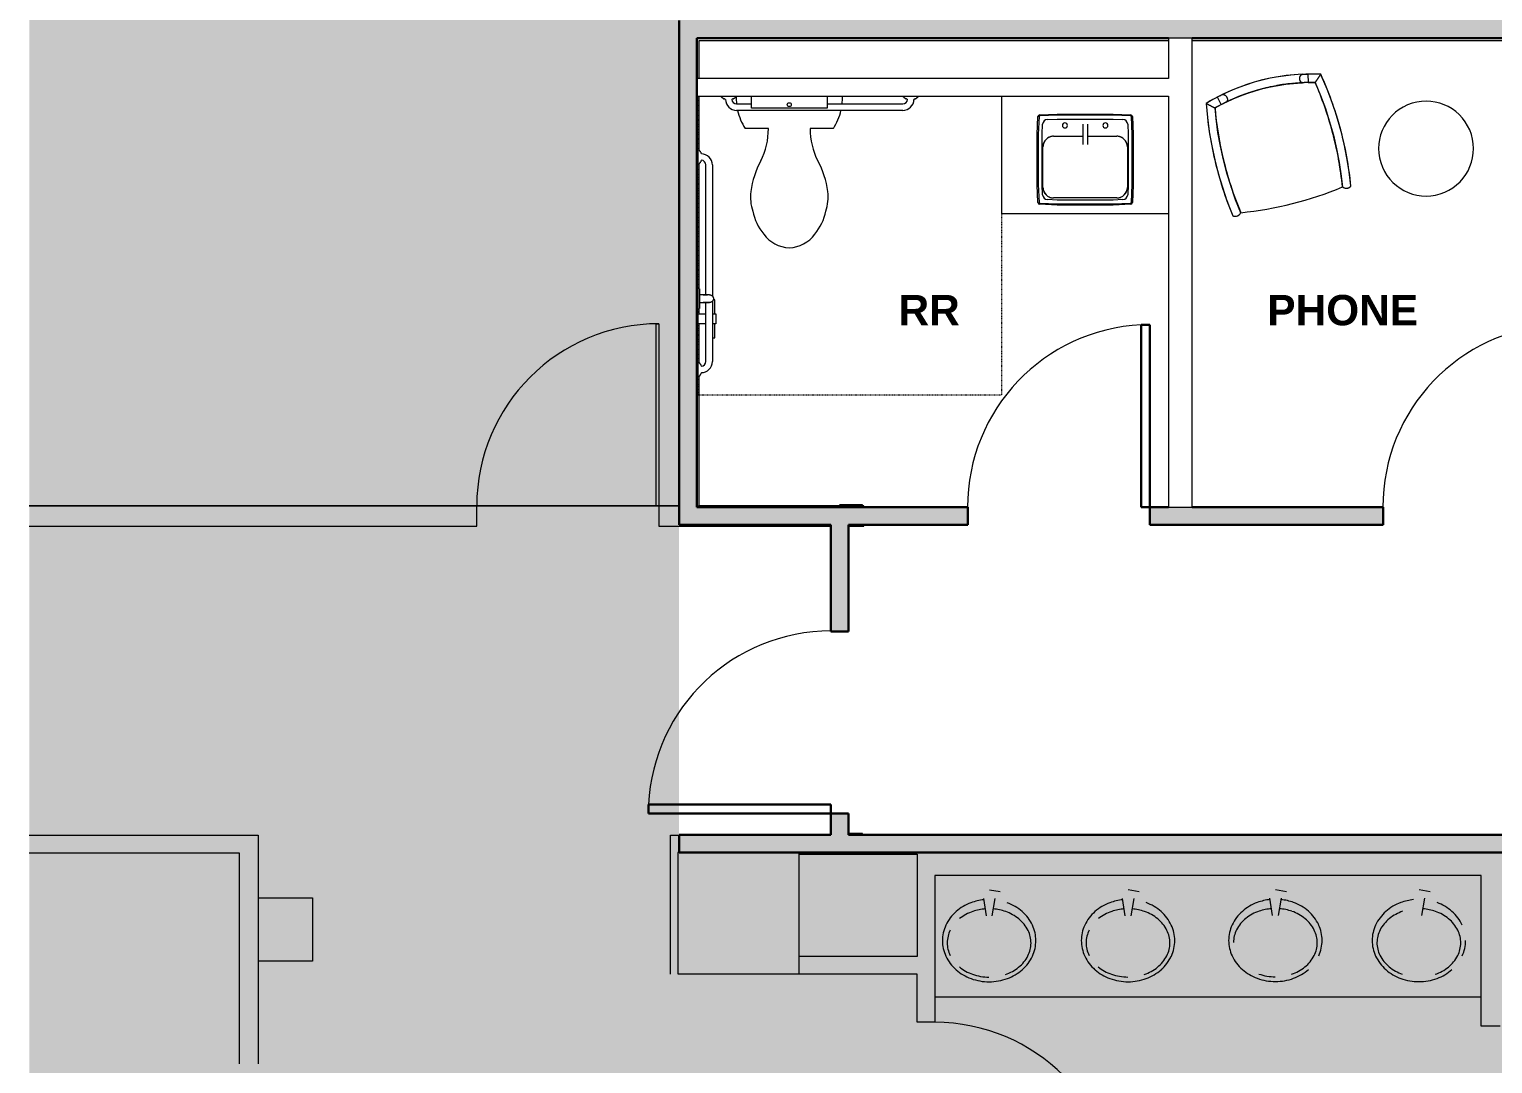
# Model space of a CAD drawing. Header units: inches. Extents: x 920 to 2661, y -647 to 1865.
# Drawn here: x 1743.4 to 2032.8, y 1177.2 to 1381.7 of the extents above; entities that cross this region are included whole.
import ezdxf

# ---------------------------------------------------------------- set-up
doc = ezdxf.new("R2010")
doc.units = ezdxf.units.IN
doc.header["$MEASUREMENT"] = 0
doc.linetypes.add('Dash 1_8_', pattern=[0.25, 0.125, -0.125])
doc.linetypes.add('IMPORT-Double Dash 3_8_', pattern=[1, 0.375, -0.125, 0.125, -0.125, 0.125, -0.125])
for name, color, linetype, lineweight in [('A-AREA-IDEN', 2, 'Continuous', 9), ('A-DETL', 90, 'Continuous', 9), ('A-DETL-GENF', 92, 'Continuous', 9), ('A-DOOR', 31, 'Continuous', 18), ('A-WALL', 113, 'Continuous', 13), ('A-WALL-PATT', 111, 'Continuous', 18), ('basebuilding_dwg', 8, 'Continuous', 9), ('I-FURN', 30, 'Continuous', 9), ('I-WALL', 2, 'Continuous', 18), ('P-SANR-FIXT', 6, 'Continuous', 18)]:
    doc.layers.add(name, color=color, linetype=linetype, lineweight=lineweight)
doc.styles.add('Swis721 Lt BT_B', font='', dxfattribs={"height": 6})
doc.styles.get('Swis721 Lt BT_B').set_extended_font_data('Swis721 Lt BT', bold=True)

# ---------------------------------------------------------------- blocks, each defined once
blk = doc.blocks.new('Single-Flush - 36_ x 84_-4272685-FIRST FLOOR CONSTRUCTION')
at = {"layer": 'A-DOOR', "color": 8, "lineweight": 30}
for p, q in [((16.25, -1.75), (16.25, -37.77)), ((18, -1.75), (16.25, -1.75)), ((18, -1.75), (18, -37.77)), ((18, -37.77), (16.25, -37.77))]:
    blk.add_line(p, q, dxfattribs=at)
at = {"layer": 'A-DOOR', "color": 55}
blk.add_arc((18, -1.75), 36.07, 180, 267.2188, dxfattribs=at)
blk = doc.blocks.new('Single-Flush - 36_ x 84_-V7-FIRST FLOOR CONSTRUCTION')
at = {"layer": 'A-DOOR', "lineweight": 30}
for p, q in [((16.25, 1.75), (16.25, 37.77)), ((18, 37.77), (16.25, 37.77)), ((18, 1.75), (18, 37.77)), ((18, 1.75), (16.25, 1.75))]:
    blk.add_line(p, q, dxfattribs=at)
at = {"layer": 'A-DOOR', "lineweight": 9}
blk.add_arc((18, 1.75), 36.07, 92.7812, 180, dxfattribs=at)
blk = doc.blocks.new('18_ Diameter Table1 - 18_ Diameter Table-4860691-FIRST FLOOR CONSTRUCTION')
at = {"layer": 'I-FURN'}
for start, end in [(360, 180), (180, 360)]:
    blk.add_arc((1697.48, 307.84), 9.38, start, end, dxfattribs=at)
blk = doc.blocks.new('F-Chairs1 - Side 05-V70-FIRST FLOOR CONSTRUCTION')
at = {"layer": 'I-FURN'}
for p, q in [((-8.86, 2.7), (-10.22, 3.05)), ((10.22, 3.05), (8.86, 2.7)), ((-9.24, 1.07), (-8.86, 2.7)), ((8.86, 2.7), (9.24, 1.07))]:
    blk.add_line(p, q, dxfattribs=at)
at = {"layer": 'I-FURN', "flags": 128}
for points in [[(-12.04, 24.6), (-12.4, 21.8), (-12.64, 18.99), (-12.78, 16.17), (-12.8, 13.35), (-12.71, 10.52), (-12.51, 7.71), (-12.19, 4.9), (-11.76, 2.11), (-11.7, 1.73)], [(-11.16, 24.83), (-11.35, 24.84), (-11.53, 24.82), (-11.7, 24.78), (-11.83, 24.73), (-11.94, 24.67), (-12.01, 24.62), (-12.04, 24.6)], [(-10.38, 24.36), (-10.4, 24.38), (-10.45, 24.45), (-10.54, 24.53), (-10.65, 24.62), (-10.8, 24.71), (-10.97, 24.78), (-11.16, 24.83)], [(-10.22, 3.05), (-10.62, 5.78), (-10.9, 8.52), (-11.07, 11.27), (-11.13, 14.03), (-11.08, 16.79), (-10.93, 19.54), (-10.66, 22.28), (-10.38, 24.36)], [(10.38, 24.36), (10.73, 21.62), (10.97, 18.88), (11.11, 16.12), (11.13, 13.37), (11.04, 10.61), (10.84, 7.86), (10.53, 5.12), (10.22, 3.05)], [(11.16, 24.81), (10.97, 24.77), (10.8, 24.7), (10.66, 24.62), (10.54, 24.53), (10.45, 24.45), (10.4, 24.38), (10.38, 24.36)], [(12.04, 24.58), (12.01, 24.6), (11.94, 24.65), (11.84, 24.71), (11.7, 24.76), (11.54, 24.8), (11.35, 24.82), (11.16, 24.81)], [(11.7, 1.73), (12.14, 4.52), (12.47, 7.33), (12.69, 10.14), (12.8, 12.96), (12.79, 15.79), (12.67, 18.61), (12.44, 21.42), (12.09, 24.23), (12.04, 24.58)], [(-11.7, 1.73), (-10.14, 1.3), (-9.24, 1.07)], [(-8.18, 0.84), (-6.59, 0.54), (-4.99, 0.31), (-3.39, 0.14), (-1.78, 0.04), (-0.17, 0), (1.45, 0.03), (3.06, 0.12), (4.66, 0.27), (6.26, 0.49), (7.85, 0.77), (8.18, 0.84)], [(7.79, 2.47), (6.27, 2.19), (4.74, 1.97), (3.2, 1.81), (1.66, 1.71), (0.12, 1.67), (-1.43, 1.7), (-2.97, 1.79), (-4.51, 1.94), (-6.05, 2.15), (-7.57, 2.42), (-7.79, 2.47)], [(9.24, 1.07), (10.8, 1.47), (11.7, 1.73)]]:
    blk.add_lwpolyline(points, dxfattribs=at)
at = {"layer": 'I-FURN'}
for centre, radius, start, end in [((57.8, 14.21), 70.61, 171.5308, 180.996), ((-11.33, 23.66), 1.18, 36.4314, 126.6303), ((57.8, 14.21), 68.93, 171.5308, 181.0506), ((57.8, 14.21), 68.93, 171.5308, 176.1322), ((0, -44.54), 69.68, 81.4321, 98.5679), ((0, -44.54), 69.68, 81.4321, 98.5679), ((11.32, 23.64), 1.18, 52.4725, 142.685), ((-57.8, 14.21), 68.93, 358.9494, 8.4692), ((-57.8, 14.21), 68.93, 3.8607, 8.4692), ((-57.8, 14.21), 70.61, 359.004, 8.4692), ((57.8, 14.21), 68.93, 177.6681, 180.7487), ((-57.8, 14.21), 68.93, 359.2513, 2.3319), ((57.8, 14.21), 70.61, 180.996, 190.1756), ((57.8, 14.21), 68.93, 181.0506, 189.3144), ((-57.8, 14.21), 68.93, 350.6856, 358.9494), ((-57.8, 14.21), 70.61, 349.8244, 359.004), ((57.8, 14.21), 68.93, 183.596, 185.0192), ((-57.8, 14.21), 68.93, 354.9808, 356.404), ((0, 40.33), 38.66, 254.6661, 285.3339), ((0, 40.33), 38.66, 254.6661, 259.8878), ((0, 40.33), 38.66, 280.1122, 285.3339), ((0, 40.33), 40.33, 253.1446, 286.8554), ((0, 40.33), 38.66, 261.6519, 265.955), ((0, 40.33), 38.66, 267.2451, 272.7549), ((0, 40.33), 38.66, 274.045, 278.3481)]:
    blk.add_arc(centre, radius, start, end, dxfattribs=at)
for points, knots in [([(-10.22, 3.05), (-10.22, 3.05), (-10.23, 3.04), (-10.25, 3.02), (-10.28, 3), (-10.3, 2.98), (-10.34, 2.95), (-10.37, 2.91), (-10.41, 2.88), (-10.44, 2.86), (-10.47, 2.83), (-10.51, 2.79), (-10.56, 2.75), (-10.61, 2.7), (-10.67, 2.65), (-10.72, 2.6), (-10.78, 2.55), (-10.84, 2.5), (-10.9, 2.44), (-10.96, 2.39), (-11.02, 2.34), (-11.08, 2.28), (-11.14, 2.23), (-11.19, 2.18), (-11.25, 2.13), (-11.31, 2.08), (-11.36, 2.03), (-11.41, 1.99), (-11.46, 1.94), (-11.5, 1.9), (-11.55, 1.87), (-11.58, 1.83), (-11.62, 1.8), (-11.65, 1.77), (-11.69, 1.74), (-11.7, 1.73), (-11.7, 1.73)], [-1, -1, -1, -1, -0.944444, -0.916667, -0.888889, -0.861111, -0.833333, -0.805556, -0.777778, -0.763889, -0.75, -0.722222, -0.694444, -0.666667, -0.638889, -0.611111, -0.583333, -0.555556, -0.527778, -0.5, -0.472222, -0.444444, -0.416667, -0.388889, -0.361111, -0.333333, -0.305556, -0.277778, -0.25, -0.222222, -0.194444, -0.166667, -0.138889, -0.111111, -0.055556, 0, 0, 0, 0]), ([(11.7, 1.73), (11.7, 1.73), (11.69, 1.74), (11.65, 1.77), (11.62, 1.8), (11.58, 1.83), (11.55, 1.87), (11.51, 1.9), (11.48, 1.92), (11.45, 1.95), (11.41, 1.99), (11.36, 2.03), (11.31, 2.08), (11.25, 2.13), (11.19, 2.18), (11.14, 2.23), (11.08, 2.28), (11.02, 2.34), (10.96, 2.39), (10.9, 2.44), (10.84, 2.5), (10.78, 2.55), (10.72, 2.6), (10.67, 2.65), (10.61, 2.7), (10.56, 2.75), (10.51, 2.79), (10.46, 2.84), (10.42, 2.88), (10.37, 2.91), (10.34, 2.95), (10.3, 2.98), (10.28, 3), (10.25, 3.02), (10.23, 3.04), (10.22, 3.05), (10.22, 3.05)], [-1, -1, -1, -1, -0.944444, -0.888889, -0.861111, -0.833333, -0.805556, -0.777778, -0.763889, -0.75, -0.722222, -0.694444, -0.666667, -0.638889, -0.611111, -0.583333, -0.555556, -0.527778, -0.5, -0.472222, -0.444444, -0.416667, -0.388889, -0.361111, -0.333333, -0.305556, -0.277778, -0.25, -0.222222, -0.194444, -0.166667, -0.138889, -0.111111, -0.083333, -0.055556, 0, 0, 0, 0]), ([(-8.18, 0.84), (-8.32, 0.87), (-8.57, 0.92), (-8.91, 1), (-9.17, 1.06), (-9.24, 1.07), (-9.24, 1.07)], [0, 0, 0, 0, 0.2, 0.4, 0.7, 1, 1, 1, 1]), ([(-8.86, 2.7), (-8.86, 2.7), (-8.83, 2.69), (-8.67, 2.66), (-8.36, 2.59), (-8, 2.51), (-7.79, 2.47)], [0, 0, 0, 0, 0.2, 0.4, 0.7, 1, 1, 1, 1]), ([(-7.79, 2.47), (-7.73, 2.45), (-7.63, 2.4), (-7.54, 2.28), (-7.5, 2.19), (-7.46, 2.12), (-7.44, 2.05), (-7.43, 2), (-7.42, 1.94), (-7.41, 1.86), (-7.41, 1.77), (-7.42, 1.67), (-7.43, 1.57), (-7.46, 1.47), (-7.49, 1.39), (-7.52, 1.31), (-7.56, 1.24), (-7.6, 1.18), (-7.64, 1.12), (-7.68, 1.07), (-7.73, 1.02), (-7.77, 0.98), (-7.84, 0.93), (-7.91, 0.88), (-8.04, 0.83), (-8.12, 0.83), (-8.18, 0.84)], [-1, -1, -1, -1, -0.861111, -0.791667, -0.756944, -0.722222, -0.6875, -0.670139, -0.652778, -0.618056, -0.583333, -0.548611, -0.513889, -0.479167, -0.444444, -0.416667, -0.388889, -0.361111, -0.333333, -0.305556, -0.277778, -0.25, -0.222222, -0.166667, -0.111111, 0, 0, 0, 0]), ([(8.18, 0.84), (8.11, 0.82), (8, 0.84), (7.86, 0.91), (7.79, 0.97), (7.73, 1.02), (7.68, 1.07), (7.64, 1.12), (7.61, 1.16), (7.57, 1.23), (7.52, 1.31), (7.48, 1.4), (7.45, 1.49), (7.43, 1.59), (7.41, 1.69), (7.41, 1.77), (7.41, 1.85), (7.42, 1.92), (7.43, 1.99), (7.44, 2.06), (7.47, 2.12), (7.49, 2.18), (7.52, 2.25), (7.57, 2.32), (7.67, 2.42), (7.74, 2.46), (7.79, 2.47)], [-1, -1, -1, -1, -0.861111, -0.791667, -0.756944, -0.722222, -0.6875, -0.670139, -0.652778, -0.618056, -0.583333, -0.548611, -0.513889, -0.479167, -0.444444, -0.416667, -0.388889, -0.361111, -0.333333, -0.305556, -0.277778, -0.25, -0.222222, -0.166667, -0.111111, 0, 0, 0, 0]), ([(7.79, 2.47), (7.93, 2.5), (8.18, 2.55), (8.53, 2.63), (8.79, 2.69), (8.86, 2.7), (8.86, 2.7)], [0, 0, 0, 0, 0.2, 0.4, 0.7, 1, 1, 1, 1]), ([(9.24, 1.07), (9.24, 1.07), (9.21, 1.07), (9.06, 1.03), (8.74, 0.96), (8.39, 0.88), (8.18, 0.84)], [0, 0, 0, 0, 0.2, 0.4, 0.7, 1, 1, 1, 1])]:
    blk.add_open_spline(points, degree=3, knots=knots, dxfattribs=at)
blk = doc.blocks.new('P-Grab_Bar-42in - 42 INCH-3757786-FIRST FLOOR CONSTRUCTION')
at = {"layer": 'I-FURN', "color": 7}
for p, q in [((1353.66, 1355), (1353.66, 1357.8)), ((1353.66, 1357.8), (1353.8, 1357.8)), ((1354.27, 1357.11), (1354.27, 1357.04)), ((1353.8, 1355), (1353.66, 1355)), ((1354.27, 1355.77), (1354.27, 1355.7)), ((1355.18, 1329.15), (1355.18, 1354.83)), ((1356.45, 1354.83), (1356.45, 1328.9)), ((1355.18, 1315.98), (1355.18, 1327.66)), ((1356.45, 1327.9), (1356.45, 1315.97)), ((1353.66, 1313), (1353.66, 1315.8)), ((1353.66, 1315.8), (1353.8, 1315.8)), ((1354.27, 1315.11), (1354.27, 1315.04)), ((1354.27, 1313.77), (1354.27, 1313.7)), ((1353.8, 1313), (1353.66, 1313))]:
    blk.add_line(p, q, dxfattribs=at)
for centre, radius, start, end in [((1353.8, 1357.71), 0.0934, 358.0011, 90), ((1353.99, 1357.71), 0.0984, 182.9558, 257.0471), ((1353.92, 1357.53), 0.0975, 359.156, 60.8479), ((1354.12, 1357.54), 0.0998, 190.0133, 253.9943), ((1354.04, 1357.37), 0.0983, 352.1862, 57.824), ((1354.4, 1357.35), 0.259, 180.2678, 237.7398), ((1354.24, 1357.11), 0.0327, 356.7864, 57.7398), ((1354.24, 1354.83), 2.21, 0, 89.1445), ((1353.8, 1355.09), 0.0934, 270, 1.9989), ((1353.99, 1355.09), 0.0984, 102.9529, 177.0442), ((1353.92, 1355.27), 0.0975, 299.1521, 0.844), ((1354.12, 1355.26), 0.0998, 106.0057, 169.9867), ((1354.04, 1355.44), 0.0983, 302.176, 7.8138), ((1354.4, 1355.45), 0.259, 122.2602, 179.7322), ((1354.24, 1355.7), 0.0327, 302.2602, 3.2136), ((1354.23, 1354.82), 0.946, 0.5765, 87.6589), ((1353.8, 1315.71), 0.0934, 358, 90), ((1353.99, 1315.71), 0.0984, 182.955, 257.045), ((1353.92, 1315.53), 0.0975, 359.1532, 60.8468), ((1354.12, 1315.54), 0.0998, 190.0117, 253.9883), ((1354.04, 1315.37), 0.0983, 352.1794, 57.8206), ((1354.4, 1315.35), 0.259, 180.2661, 237.7339), ((1354.4, 1313.45), 0.259, 122.2704, 179.7352), ((1354.24, 1315.11), 0.0327, 356.7675, 57.7339), ((1354.24, 1313.7), 0.0327, 302.2704, 3.2464), ((1354.23, 1315.98), 0.946, 272.3393, 359.6607), ((1354.24, 1315.98), 2.21, 270.8636, 359.8856), ((1353.8, 1313.09), 0.0934, 270, 2.0008), ((1353.99, 1313.09), 0.0984, 102.9565, 177.0456), ((1353.92, 1313.27), 0.0975, 299.154, 0.8489), ((1354.12, 1313.26), 0.0998, 106.0161, 169.9895), ((1354.04, 1313.44), 0.0983, 302.1818, 7.8257)]:
    blk.add_arc(centre, radius, start, end, dxfattribs=at)
blk = doc.blocks.new('P-Grab_Bar_18in_Vertical - 18 INCH-3762424-FIRST FLOOR CONSTRUCTION')
at = {"layer": 'P-SANR-FIXT', "lineweight": 9}
for p, q in [((-2, 0.25), (-2, 0)), ((-2, 0.25), (-2, 0)), ((-1.95, 0.25), (0, 0.25)), ((-1.95, 0.25), (-1.95, 0.25)), ((-0.75, 1), (-0.75, 0.25)), ((-0.75, 1), (-0.75, 0.25)), ((0, 0.25), (1.95, 0.25)), ((0.75, 0.25), (0.75, 1)), ((0.75, 0.25), (0.75, 1)), ((1.95, 0.25), (1.95, 0.25)), ((2, 0), (2, 0.25)), ((2, 0), (2, 0.25)), ((0, 0), (-1.95, 0)), ((-1.95, 0), (-1.95, 0)), ((1.95, 0), (0, 0)), ((1.95, 0), (1.95, 0))]:
    blk.add_line(p, q, dxfattribs=at)
at = {"layer": 'P-SANR-FIXT', "lineweight": 9, "flags": 128}
for points in [[(-0.56, 2.74), (-0.54, 2.77), (-0.52, 2.79), (-0.5, 2.81), (-0.48, 2.83), (-0.45, 2.85), (-0.43, 2.86), (-0.41, 2.88), (-0.38, 2.9), (-0.35, 2.91), (-0.33, 2.93), (-0.3, 2.94), (-0.27, 2.95), (-0.24, 2.96), (-0.22, 2.97), (-0.19, 2.98), (-0.16, 2.98), (-0.13, 2.99), (-0.1, 2.99), (-0.07, 3), (-0.04, 3), (-0.01, 3)], [(0, 3), (0.03, 3), (0.06, 3), (0.09, 2.99), (0.12, 2.99), (0.15, 2.99), (0.18, 2.98), (0.21, 2.97), (0.24, 2.96), (0.26, 2.95), (0.29, 2.94)], [(0.37, 2.9), (0.4, 2.89), (0.42, 2.87), (0.45, 2.85), (0.47, 2.83), (0.49, 2.81), (0.52, 2.79), (0.54, 2.77), (0.56, 2.75)], [(-0.75, 2.25), (-0.75, 2.28), (-0.75, 2.31), (-0.74, 2.34), (-0.74, 2.37), (-0.74, 2.4), (-0.73, 2.43), (-0.72, 2.46), (-0.71, 2.49), (-0.7, 2.51), (-0.69, 2.54), (-0.68, 2.57), (-0.67, 2.6), (-0.65, 2.62), (-0.64, 2.65), (-0.62, 2.67), (-0.6, 2.7)], [(-0.75, 2.25), (-0.75, 2.25), (-0.75, 2.25), (-0.75, 2.24), (-0.75, 2.23), (-0.75, 2.23), (-0.75, 2.21), (-0.75, 2.2), (-0.75, 2.19), (-0.75, 2.17), (-0.75, 2.15), (-0.75, 2.13), (-0.75, 2.11), (-0.75, 2.08), (-0.75, 2.06), (-0.75, 2.03), (-0.75, 2), (-0.75, 1.97), (-0.75, 1.94), (-0.75, 1.91), (-0.75, 1.87), (-0.75, 1.83), (-0.75, 1.8), (-0.75, 1.76), (-0.75, 1.72), (-0.75, 1.68), (-0.75, 1.63), (-0.75, 1.59), (-0.75, 1.54), (-0.75, 1.5), (-0.75, 1.45), (-0.75, 1.41), (-0.75, 1.36), (-0.75, 1.31), (-0.75, 1.26), (-0.75, 1.21), (-0.75, 1.16), (-0.75, 1.11), (-0.75, 1.06), (-0.75, 1.01), (-0.75, 1)], [(-0.75, 2.2), (-0.75, 2.21), (-0.75, 2.22), (-0.75, 2.23), (-0.75, 2.24), (-0.75, 2.24), (-0.75, 2.25), (-0.75, 2.25), (-0.75, 2.25)], [(-0.75, 1), (-0.75, 1.05), (-0.75, 1.1), (-0.75, 1.15), (-0.75, 1.2), (-0.75, 1.25), (-0.75, 1.3), (-0.75, 1.35), (-0.75, 1.39), (-0.75, 1.44), (-0.75, 1.49), (-0.75, 1.53), (-0.75, 1.58), (-0.75, 1.62), (-0.75, 1.66), (-0.75, 1.71), (-0.75, 1.75), (-0.75, 1.79), (-0.75, 1.82), (-0.75, 1.86)], [(0.61, 2.68), (0.63, 2.66), (0.65, 2.63), (0.66, 2.6), (0.68, 2.58), (0.69, 2.55), (0.7, 2.52), (0.71, 2.49), (0.72, 2.47), (0.73, 2.44), (0.73, 2.41), (0.74, 2.38), (0.74, 2.35), (0.75, 2.32), (0.75, 2.29), (0.75, 2.26), (0.75, 2.25)], [(0.75, 1), (0.75, 1.05), (0.75, 1.1), (0.75, 1.15), (0.75, 1.2), (0.75, 1.25), (0.75, 1.3), (0.75, 1.35), (0.75, 1.39), (0.75, 1.44), (0.75, 1.49), (0.75, 1.53), (0.75, 1.58), (0.75, 1.62), (0.75, 1.66), (0.75, 1.71), (0.75, 1.75), (0.75, 1.79), (0.75, 1.82), (0.75, 1.86), (0.75, 1.9), (0.75, 1.93), (0.75, 1.96), (0.75, 1.99), (0.75, 2.02), (0.75, 2.05), (0.75, 2.08), (0.75, 2.1), (0.75, 2.13), (0.75, 2.15), (0.75, 2.17), (0.75, 2.18), (0.75, 2.2), (0.75, 2.21), (0.75, 2.22), (0.75, 2.23), (0.75, 2.24), (0.75, 2.24), (0.75, 2.25), (0.75, 2.25), (0.75, 2.25)], [(0.75, 2.25), (0.75, 2.25), (0.75, 2.25), (0.75, 2.24), (0.75, 2.23), (0.75, 2.23), (0.75, 2.21), (0.75, 2.2), (0.75, 2.19), (0.75, 2.17), (0.75, 2.15), (0.75, 2.13), (0.75, 2.11), (0.75, 2.08)], [(0.75, 2), (0.75, 1.97), (0.75, 1.94), (0.75, 1.91), (0.75, 1.87), (0.75, 1.83), (0.75, 1.8), (0.75, 1.76), (0.75, 1.72), (0.75, 1.68), (0.75, 1.63), (0.75, 1.59), (0.75, 1.54), (0.75, 1.5), (0.75, 1.45), (0.75, 1.41), (0.75, 1.36), (0.75, 1.31), (0.75, 1.26), (0.75, 1.21), (0.75, 1.16), (0.75, 1.11), (0.75, 1.06), (0.75, 1.01), (0.75, 1)]]:
    blk.add_lwpolyline(points, dxfattribs=at)
blk = doc.blocks.new('P-Grab_Bar-36in - 36 INCH-3759717-FIRST FLOOR CONSTRUCTION')
at = {"layer": 'I-FURN', "color": 7}
for p, q in [((1358.26, 1368.26), (1358.26, 1368.4)), ((1359.03, 1367.79), (1358.96, 1367.79)), ((1360.37, 1367.79), (1360.3, 1367.79)), ((1361.06, 1368.4), (1361.06, 1368.26)), ((1394.09, 1365.61), (1361.23, 1365.61)), ((1361.24, 1366.88), (1364.16, 1366.88)), ((1379.16, 1366.88), (1394.09, 1366.88)), ((1394.26, 1368.26), (1394.26, 1368.4)), ((1395.03, 1367.79), (1394.96, 1367.79)), ((1396.37, 1367.79), (1396.3, 1367.79)), ((1397.06, 1368.4), (1397.06, 1368.26))]:
    blk.add_line(p, q, dxfattribs=at)
for centre, radius, start, end in [((1358.36, 1368.26), 0.0934, 180, 272.0008), ((1358.35, 1368.07), 0.0984, 12.9565, 87.0457), ((1358.54, 1368.14), 0.0975, 209.1541, 270.8489), ((1358.52, 1367.94), 0.0998, 16.0161, 79.9895), ((1358.7, 1368.02), 0.0983, 212.1819, 277.8258), ((1358.71, 1367.67), 0.259, 32.2705, 89.7352), ((1358.96, 1367.82), 0.0327, 212.2705, 273.2464), ((1361.24, 1367.82), 2.21, 180.8636, 269.8856), ((1361.24, 1367.83), 0.946, 182.3393, 269.6607), ((1360.37, 1367.82), 0.0327, 266.7676, 327.7339), ((1360.61, 1367.67), 0.259, 90.2661, 147.7339), ((1360.63, 1368.02), 0.0983, 262.1794, 327.8207), ((1360.81, 1367.94), 0.0998, 100.0117, 163.9883), ((1360.79, 1368.14), 0.0975, 269.1532, 330.8468), ((1360.97, 1368.07), 0.0984, 92.955, 167.045), ((1360.97, 1368.26), 0.0934, 268, 0), ((1394.08, 1367.83), 0.946, 270.5765, 357.6589), ((1394.09, 1367.82), 2.21, 270, 359.1446), ((1394.36, 1368.26), 0.0934, 180, 271.999), ((1394.35, 1368.07), 0.0984, 12.9529, 87.0442), ((1394.54, 1368.14), 0.0975, 209.1521, 270.844), ((1394.52, 1367.94), 0.0998, 16.0058, 79.9867), ((1394.7, 1368.02), 0.0983, 212.176, 277.8138), ((1394.71, 1367.67), 0.259, 32.2603, 89.7322), ((1394.96, 1367.82), 0.0327, 212.2603, 273.2136), ((1396.37, 1367.82), 0.0327, 266.7865, 327.7398), ((1396.61, 1367.67), 0.259, 90.2679, 147.7398), ((1396.63, 1368.02), 0.0983, 262.1863, 327.824), ((1396.81, 1367.94), 0.0998, 100.0133, 163.9943), ((1396.79, 1368.14), 0.0975, 269.1561, 330.8479), ((1396.97, 1368.07), 0.0984, 92.9558, 167.0471), ((1396.97, 1368.26), 0.0934, 268.0011, 0)]:
    blk.add_arc(centre, radius, start, end, dxfattribs=at)
blk = doc.blocks.new('P-Sink-Rectangular - PSR1918-3060176-FIRST FLOOR CONSTRUCTION')
at = {"layer": 'P-SANR-FIXT', "lineweight": 9}
for p, q in [((-8.99, 8.84), (-5.52, 9)), ((-5.51, 8.78), (-8.98, 8.63)), ((-5.52, 9), (5.52, 9)), ((-5.52, 9), (-5.51, 8.78)), ((5.51, 8.78), (-5.51, 8.78)), ((5.52, 9), (5.51, 8.78)), ((8.98, 8.63), (5.51, 8.78)), ((5.52, 9), (8.99, 8.84)), ((-9.5, 4.97), (-9.34, 8.49)), ((-9.13, 8.48), (-9.28, 4.96)), ((-8.5, 5.01), (-8.42, 6.97)), ((-7.47, 7.92), (-5.51, 8)), ((-5.51, 8), (5.51, 8)), ((5.51, 8), (7.47, 7.92)), ((8.42, 6.97), (8.5, 5.01)), ((9.28, 4.96), (9.13, 8.48)), ((9.34, 8.49), (9.5, 4.97)), ((-9.5, 4.97), (-9.28, 4.96)), ((-9.5, -4.97), (-9.5, 4.97)), ((-9.28, 4.96), (-9.28, -4.96)), ((-8.5, -5.01), (-8.5, 5.01)), ((-6.25, 4.6), (-0.49, 4.6)), ((-6.25, 4.6), (-0.49, 4.6)), ((0.48, 4.6), (6.25, 4.6)), ((0.48, 4.6), (6.25, 4.6)), ((8.5, 5.01), (8.5, -5.01)), ((9.5, 4.97), (9.28, 4.96)), ((9.28, -4.96), (9.28, 4.96)), ((9.5, 4.97), (9.5, -4.97)), ((-8.35, -5.5), (-8.35, 2.5)), ((-8.35, -5.5), (-8.35, 2.5)), ((8.35, 2.5), (8.35, -5.5)), ((8.35, 2.5), (8.35, -5.5)), ((-9.5, -4.97), (-9.28, -4.96)), ((-9.34, -8.49), (-9.5, -4.97)), ((-9.28, -4.96), (-9.13, -8.48)), ((-8.42, -6.97), (-8.5, -5.01)), ((8.5, -5.01), (8.42, -6.97)), ((9.13, -8.48), (9.28, -4.96)), ((9.5, -4.97), (9.28, -4.96)), ((9.5, -4.97), (9.34, -8.49)), ((-8.98, -8.63), (-5.51, -8.78)), ((-5.51, -8), (-7.47, -7.92)), ((6.25, -7.6), (-6.25, -7.6)), ((6.25, -7.6), (-6.25, -7.6)), ((5.51, -8), (-5.51, -8)), ((7.47, -7.92), (5.51, -8)), ((5.51, -8.78), (8.98, -8.63)), ((-5.52, -9), (-8.99, -8.84)), ((-5.52, -9), (-5.51, -8.78)), ((5.52, -9), (-5.52, -9)), ((-5.51, -8.78), (5.51, -8.78)), ((5.52, -9), (5.51, -8.78)), ((8.99, -8.84), (5.52, -9))]:
    blk.add_line(p, q, dxfattribs=at)
at = {"layer": 'P-SANR-FIXT', "lineweight": 9, "flags": 128}
for points in [[(-0.5, 6.97), (-0.5, 6.97), (-0.5, 6.96), (-0.5, 6.95), (-0.5, 6.94), (-0.5, 6.93), (-0.5, 6.91), (-0.5, 6.89), (-0.5, 6.87), (-0.5, 6.84), (-0.5, 6.81), (-0.5, 6.78), (-0.5, 6.74), (-0.5, 6.7), (-0.5, 6.66), (-0.5, 6.62), (-0.5, 6.57), (-0.5, 6.52), (-0.5, 6.47), (-0.5, 6.42), (-0.5, 6.36), (-0.5, 6.3), (-0.5, 6.24), (-0.5, 6.18), (-0.5, 6.11), (-0.5, 6.05), (-0.5, 5.98), (-0.5, 5.91), (-0.5, 5.84), (-0.5, 5.77), (-0.5, 5.69), (-0.5, 5.62), (-0.5, 5.54), (-0.5, 5.46), (-0.5, 5.39), (-0.5, 5.31), (-0.5, 5.23), (-0.5, 5.15), (-0.5, 5.07), (-0.5, 4.99), (-0.5, 4.91), (-0.5, 4.83), (-0.5, 4.75), (-0.5, 4.67), (-0.5, 4.59), (-0.5, 4.51), (-0.5, 4.44), (-0.5, 4.36), (-0.5, 4.28), (-0.5, 4.21), (-0.5, 4.13), (-0.5, 4.06), (-0.5, 3.99), (-0.5, 3.92), (-0.5, 3.86), (-0.5, 3.79), (-0.5, 3.73), (-0.5, 3.66), (-0.5, 3.61), (-0.5, 3.55), (-0.5, 3.49), (-0.5, 3.44), (-0.5, 3.39), (-0.5, 3.34), (-0.5, 3.3), (-0.5, 3.25), (-0.5, 3.21), (-0.5, 3.18), (-0.5, 3.14), (-0.5, 3.11), (-0.5, 3.08), (-0.5, 3.06), (-0.5, 3.04), (-0.5, 3.02), (-0.5, 3), (-0.5, 2.99), (-0.5, 2.98), (-0.5, 2.97), (-0.5, 2.97), (-0.5, 2.97)], [(0.5, 2.97), (0.5, 2.97), (0.5, 2.97), (0.5, 2.98), (0.5, 2.99), (0.5, 3.01), (0.5, 3.02), (0.5, 3.05), (0.5, 3.07), (0.5, 3.1), (0.5, 3.13), (0.5, 3.16), (0.5, 3.19), (0.5, 3.23), (0.5, 3.27), (0.5, 3.32), (0.5, 3.36), (0.5, 3.41), (0.5, 3.46), (0.5, 3.52), (0.5, 3.57), (0.5, 3.63), (0.5, 3.69), (0.5, 3.76), (0.5, 3.82), (0.5, 3.89), (0.5, 3.95), (0.5, 4.02), (0.5, 4.1), (0.5, 4.17), (0.5, 4.24), (0.5, 4.32), (0.5, 4.39), (0.5, 4.47), (0.5, 4.55), (0.5, 4.63), (0.5, 4.71), (0.5, 4.79), (0.5, 4.87), (0.5, 4.95), (0.5, 5.03), (0.5, 5.11), (0.5, 5.19), (0.5, 5.26), (0.5, 5.34), (0.5, 5.42), (0.5, 5.5), (0.5, 5.58), (0.5, 5.65), (0.5, 5.73), (0.5, 5.8), (0.5, 5.87), (0.5, 5.94), (0.5, 6.01), (0.5, 6.08), (0.5, 6.14), (0.5, 6.21), (0.5, 6.27), (0.5, 6.33), (0.5, 6.39), (0.5, 6.44), (0.5, 6.49), (0.5, 6.55), (0.5, 6.59), (0.5, 6.64), (0.5, 6.68), (0.5, 6.72), (0.5, 6.76), (0.5, 6.79), (0.5, 6.82), (0.5, 6.85), (0.5, 6.88), (0.5, 6.9), (0.5, 6.92), (0.5, 6.93), (0.5, 6.95), (0.5, 6.96), (0.5, 6.96), (0.5, 6.97), (0.5, 6.97)]]:
    blk.add_lwpolyline(points, dxfattribs=at)
at = {"layer": 'P-SANR-FIXT', "lineweight": 9}
for centre, radius, start, end in [((-8.97, 8.47), 0.371, 92.5667, 177.4333), ((8.97, 8.47), 0.371, 2.5667, 87.4333), ((-8.97, 8.47), 0.156, 92.5667, 177.4333), ((-7.42, 6.92), 0.995, 92.5667, 177.4333), ((-4, 6.75), 0.5, 360, 180), ((-4, 6.75), 0.5, 180, 360), ((4, 6.75), 0.5, 360, 180), ((4, 6.75), 0.5, 180, 360), ((7.42, 6.92), 0.995, 2.5667, 87.4333), ((8.97, 8.47), 0.156, 2.5667, 87.4333), ((-6.25, 2.5), 2.1, 90, 180), ((-6.25, 2.5), 2.1, 90, 180), ((-6.25, 2.5), 2.1, 160.0288, 180), ((-6.25, 2.5), 2.1, 115.0288, 154.9712), ((-6.25, 2.5), 2.1, 90, 109.9712), ((6.25, 2.5), 2.1, 70.0288, 90), ((6.25, 2.5), 2.1, 0, 90), ((6.25, 2.5), 2.1, 0, 90), ((6.25, 2.5), 2.1, 25.0288, 64.9712), ((6.25, 2.5), 2.1, 0, 19.9712), ((-6.25, -5.5), 2.1, 180, 270), ((-6.25, -5.5), 2.1, 180, 270), ((-6.25, -5.5), 2.1, 180.607, 199.9712), ((6.25, -5.5), 2.1, 270, 360), ((6.25, -5.5), 2.1, 270, 360), ((6.25, -5.5), 2.1, 340.0288, 359.393), ((-8.97, -8.47), 0.371, 182.5667, 267.4333), ((-8.97, -8.47), 0.156, 182.5667, 267.4333), ((-7.42, -6.92), 0.995, 182.5667, 267.4333), ((-6.25, -5.5), 2.1, 205.0288, 244.9712), ((-6.25, -5.5), 2.1, 250.0288, 270), ((6.25, -5.5), 2.1, 270, 289.9712), ((6.25, -5.5), 2.1, 295.0288, 334.9712), ((7.42, -6.92), 0.995, 272.5667, 357.4333), ((8.97, -8.47), 0.156, 272.5667, 357.4333), ((8.97, -8.47), 0.371, 272.5667, 357.4333)]:
    blk.add_arc(centre, radius, start, end, dxfattribs=at)
blk = doc.blocks.new('P-Seat_Cover_Dispenser - P-Seat_Cover_Dispenser-2689002-FIRST FLOOR CONSTRUCTION')
at = {"layer": 'P-SANR-FIXT', "lineweight": 9}
for p, q in [((1364.16, 1366.03), (1364.16, 1368.4)), ((1364.16, 1368.4), (1379.16, 1368.4)), ((1379.16, 1366.03), (1364.16, 1366.03)), ((1379.16, 1368.4), (1379.16, 1366.03))]:
    blk.add_line(p, q, dxfattribs=at)
blk.add_ellipse((1371.66, 1366.75), major_axis=(0.391, 0), ratio=0.967919, dxfattribs=at)
blk = doc.blocks.new('P-Toilet_Paper_Holder - 7 1_2_x3 1_2_x7 1_4_-2803415-FIRST FLOOR CONSTRUCTION')
at = {"layer": 'P-SANR-FIXT', "lineweight": 9}
for p, q in [((1356.91, 1328.15), (1356.6, 1328.15)), ((1356.91, 1325.4), (1356.91, 1328.15)), ((1353.66, 1323.4), (1353.66, 1325.4)), ((1353.66, 1325.4), (1355.18, 1325.4)), ((1356.45, 1325.4), (1357.16, 1325.4)), ((1357.16, 1325.4), (1357.16, 1323.4)), ((1355.18, 1323.4), (1353.66, 1323.4)), ((1357.16, 1323.4), (1356.45, 1323.4)), ((1356.91, 1320.65), (1356.91, 1323.4)), ((1356.45, 1320.65), (1356.91, 1320.65))]:
    blk.add_line(p, q, dxfattribs=at)
blk = doc.blocks.new('P-Toilet-Floor-3D - Floor Mount-5063463-FIRST FLOOR CONSTRUCTION')
at = {"layer": 'P-SANR-FIXT', "linetype": 'Dash 1_8_', "lineweight": 9}
for p, q in [((18, 60.94), (-42, 60.94)), ((-42, 60.94), (-42, 1.94)), ((18, 57.34), (18, 60.94)), ((18, 46.94), (18, 54.54)), ((18, 43.89), (18, 44.94)), ((18, 15.34), (18, 39.99)), ((18, 1.94), (18, 12.54))]:
    blk.add_line(p, q, dxfattribs=at)
at = {"layer": 'P-SANR-FIXT', "lineweight": 9}
for p, q in [((-8.7, 8.31), (-4.13, 8.31)), ((4.13, 8.31), (8.7, 8.31))]:
    blk.add_line(p, q, dxfattribs=at)
for centre, radius, start, end in [((0.18, 25.42), 6.45, 91.5969, 144.1622), ((-0.18, 25.42), 6.45, 35.8378, 88.4031), ((2.68, 22.72), 10.08, 140.0681, 169.0843), ((-2.68, 22.72), 10.08, 10.9157, 39.9319), ((0.88, 21.86), 8.56, 161.1064, 187.2133), ((-0.88, 21.86), 8.56, 352.7867, 18.8936), ((9.41, 22.94), 17.16, 187.2133, 208.7603), ((-9.41, 22.94), 17.16, 331.2397, 352.7867), ((-17.85, 8.46), 13.72, 359.3911, 27.0003), ((17.85, 8.46), 13.72, 152.9997, 180.6089), ((0.69, 2.25), 11.19, 147.1473, 167.1611), ((-0.69, 2.25), 11.19, 12.8389, 32.8527), ((0.69, 2.25), 11.19, 173.769, 181.5668), ((-0.69, 2.25), 11.19, 358.4332, 6.2335)]:
    blk.add_arc(centre, radius, start, end, dxfattribs=at)
blk = doc.blocks.new('basebuilding_dwg_ST - TYPE F - SINGLE ALL GLASS - 36_ x 96_ NEW-1710231-GROSS BLDG AREA - LEVEL 6-4771495-FIRST FLOOR CONSTRUCTION')
at = {"layer": 'A-DOOR', "color": 250, "flags": 128}
blk.add_lwpolyline([(17.5, 2), (17.5, 38), (18, 38), (18, 2)], close=True, dxfattribs=at)
at = {"layer": 'A-DOOR', "color": 7, "lineweight": 9}
blk.add_arc((18, 2), 36, 90, 180, dxfattribs=at)
blk = doc.blocks.new('basebuilding_dwg-4266169-FIRST FLOOR CONSTRUCTION')
at = {"lineweight": 9}
for p, q in [((1353.87, 1379.4), (1446.66, 1379.4)), ((1353.87, 1371.9), (1353.87, 1379.4)), ((1451.29, 1379.4), (1528.76, 1379.4)), ((1353.87, 1357.72), (1353.87, 1368.4)), ((1353.87, 1330.35), (1353.87, 1355.09)), ((1353.87, 1325.4), (1353.87, 1326.45)), ((1353.87, 1315.72), (1353.87, 1323.4)), ((1349.87, 1287.44), (1221.4, 1287.44)), ((1373.61, 1194.9), (1373.61, 1218.88)), ((1410.63, 1206.41), (1410.09, 1209.83)), ((1411.22, 1211.56), (1413.38, 1211.18)), ((1411.76, 1206.4), (1412.36, 1209.83)), ((1438.08, 1206.42), (1437.54, 1209.84)), ((1438.67, 1211.57), (1440.84, 1211.19)), ((1439.22, 1206.41), (1439.82, 1209.84)), ((1467.22, 1206.46), (1466.68, 1209.89)), ((1467.81, 1211.61), (1469.97, 1211.23)), ((1468.35, 1206.45), (1468.95, 1209.88)), ((1496.18, 1211.59), (1498.34, 1211.21)), ((1496.72, 1206.43), (1497.32, 1209.86))]:
    blk.add_line(p, q, dxfattribs=at)
at = {"color": 250, "lineweight": 18}
for p, q in [((1221.4, 1287.44), (1349.87, 1287.44)), ((1353.37, 1287.44), (1353.87, 1287.44))]:
    blk.add_line(p, q, dxfattribs=at)
at = {"lineweight": 9, "flags": 128}
for points in [[(1386.42, 1287.19), (1386.42, 1287.44), (1353.87, 1287.44), (1353.87, 1313.09)], [(1386.11, 1287.19), (1386.11, 1287.65), (1381.61, 1287.65)], [(1221.4, 1283.44), (1309.87, 1283.44), (1309.87, 1287.44), (1221.4, 1287.44)], [(1349.87, 1287.44), (1345.87, 1287.44), (1345.87, 1283.44), (1379.86, 1283.44)], [(1383.36, 1283.44), (1386.42, 1283.44), (1386.42, 1283.69)], [(1221.4, 1222.36), (1266.67, 1222.36), (1266.67, 1177.15)], [(1348.17, 1194.86), (1348.17, 1222.36), (1349.87, 1222.36)], [(1383.36, 1222.4), (1386.11, 1222.4), (1386.11, 1222.65), (1383.36, 1222.65)], [(1221.4, 1218.86), (1262.92, 1218.86), (1262.92, 1177.15)], [(1349.87, 1218.9), (1349.61, 1218.9), (1349.61, 1194.9), (1373.61, 1194.9)], [(1373.67, 1218.61), (1396.92, 1218.61), (1396.92, 1198.36), (1373.67, 1198.36)], [(1400.42, 1190.36), (1508.42, 1190.36), (1508.42, 1214.36), (1400.42, 1214.36), (1400.42, 1185.34), (1396.92, 1185.34), (1396.92, 1194.86), (1373.67, 1194.86)], [(1512.17, 1184.61), (1508.42, 1184.61), (1508.42, 1214.36)], [(1266.67, 1209.96), (1277.41, 1209.96), (1277.41, 1197.44), (1266.67, 1197.44)]]:
    blk.add_lwpolyline(points, dxfattribs=at)
at = {"lineweight": 9}
for centre, radius, start, end in [((1411.17, 1199.13), 10.48, 95.7137, 110.0668), ((1438.63, 1199.14), 10.48, 95.7137, 110.0668), ((1467.77, 1199.18), 10.48, 95.7137, 110.0668), ((1467.77, 1199.18), 10.48, 70.0248, 83.9089), ((1496.13, 1199.16), 10.48, 95.7137, 110.0668), ((1410.11, 1201.01), 8.28, 131.384, 154.8321), ((1410.75, 1200.28), 9.26, 110.0668, 131.384), ((1410.6, 1199.3), 8.39, 108.3649, 128.8787), ((1411.15, 1197.63), 10.15, 94.1658, 108.3649), ((1411.15, 1197.63), 10.15, 71.0973, 85.2964), ((1411.72, 1199.29), 8.39, 50.5835, 71.0973), ((1411.59, 1200.28), 9.26, 48.7076, 70.0248), ((1412.24, 1201.01), 8.28, 25.2595, 48.7076), ((1437.56, 1201.02), 8.28, 131.384, 154.8321), ((1438.21, 1200.29), 9.26, 110.0668, 131.384), ((1438.05, 1199.3), 8.39, 108.3649, 128.8787), ((1438.61, 1197.64), 10.15, 94.1658, 108.3649), ((1438.61, 1197.64), 10.15, 71.0973, 85.2964), ((1439.18, 1199.3), 8.39, 50.5835, 71.0973), ((1439.05, 1200.29), 9.26, 48.7076, 70.0248), ((1439.69, 1201.02), 8.28, 25.2595, 48.7076), ((1466.7, 1201.06), 8.28, 131.384, 154.8321), ((1467.35, 1200.33), 9.26, 110.0668, 131.384), ((1467.19, 1199.35), 8.39, 108.3649, 128.8787), ((1467.74, 1197.68), 10.15, 94.1658, 108.3649), ((1467.74, 1197.68), 10.15, 71.0973, 85.2964), ((1468.31, 1199.34), 8.39, 50.5835, 71.0973), ((1468.18, 1200.33), 9.26, 48.7076, 70.0248), ((1468.83, 1201.07), 8.28, 25.2595, 48.7076), ((1495.07, 1201.04), 8.28, 131.384, 154.8321), ((1495.71, 1200.31), 9.26, 110.0668, 131.384), ((1495.56, 1199.32), 8.39, 108.3649, 128.8787), ((1496.11, 1197.66), 10.15, 71.0973, 85.2964), ((1496.68, 1199.32), 8.39, 50.5835, 71.0973), ((1496.55, 1200.31), 9.26, 48.7076, 70.0248), ((1497.2, 1201.04), 8.28, 25.2595, 48.7076), ((1409.11, 1201.48), 7.18, 154.8321, 180.0458), ((1412.59, 1200.35), 7.02, 26.6992, 50.5835), ((1413.23, 1201.48), 7.18, 0.0458, 25.2595), ((1436.57, 1201.49), 7.18, 154.8321, 180.0458), ((1440.05, 1200.36), 7.02, 26.6992, 50.5835), ((1440.69, 1201.49), 7.18, 0.0458, 25.2595), ((1465.7, 1201.53), 7.18, 154.8321, 180.0458), ((1465, 1201.1), 5.53, 152.763, 179.7311), ((1466.33, 1200.41), 7.02, 128.8787, 152.763), ((1469.18, 1200.4), 7.02, 26.6992, 50.5835), ((1469.82, 1201.54), 7.18, 0.0458, 25.2595), ((1494.07, 1201.51), 7.18, 154.8321, 180.0458), ((1493.37, 1201.07), 5.53, 152.763, 179.7311), ((1494.7, 1200.39), 7.02, 128.8787, 152.763), ((1497.55, 1200.38), 7.02, 26.6992, 50.5835), ((1409.11, 1201.48), 7.18, 180.0458, 205.2595), ((1408.41, 1201.04), 5.53, 152.763, 179.7311), ((1408.41, 1201.04), 5.53, 179.7311, 206.6992), ((1413.92, 1201.02), 5.53, 332.763, 359.7311), ((1413.92, 1201.02), 5.53, 359.7311, 26.6992), ((1413.23, 1201.48), 7.18, 334.8321, 0.0458), ((1436.57, 1201.49), 7.18, 180.0458, 205.2595), ((1435.87, 1201.05), 5.53, 152.763, 179.7311), ((1435.87, 1201.05), 5.53, 179.7311, 206.6992), ((1441.38, 1201.03), 5.53, 332.763, 359.7311), ((1441.38, 1201.03), 5.53, 359.7311, 26.6992), ((1440.69, 1201.49), 7.18, 334.8321, 0.0458), ((1465.7, 1201.53), 7.18, 180.0458, 205.2595), ((1470.51, 1201.07), 5.53, 332.763, 359.7311), ((1470.51, 1201.07), 5.53, 359.7311, 26.6992), ((1469.82, 1201.54), 7.18, 334.8321, 0.0458), ((1494.07, 1201.51), 7.18, 180.0458, 205.2595), ((1493.37, 1201.07), 5.53, 179.7311, 206.6992), ((1498.88, 1201.05), 5.53, 332.763, 359.7311), ((1498.88, 1201.05), 5.53, 359.7311, 26.6992), ((1498.19, 1201.51), 7.18, 334.8321, 0.0458), ((1410.11, 1201.95), 8.28, 205.2595, 228.7076), ((1412.6, 1201.7), 7.02, 308.8787, 332.763), ((1412.24, 1201.95), 8.28, 311.384, 334.8321), ((1437.56, 1201.96), 8.28, 205.2595, 228.7076), ((1440.05, 1201.71), 7.02, 308.8787, 332.763), ((1439.69, 1201.96), 8.28, 311.384, 334.8321), ((1466.7, 1202), 8.28, 205.2595, 228.7076), ((1469.19, 1201.75), 7.02, 308.8787, 332.763), ((1495.07, 1201.98), 8.28, 205.2595, 228.7076), ((1494.71, 1201.74), 7.02, 206.6992, 230.5835), ((1497.56, 1201.73), 7.02, 308.8787, 332.763), ((1410.75, 1202.69), 9.26, 228.7076, 250.0248), ((1410.61, 1202.77), 8.39, 230.5835, 251.0973), ((1411.74, 1202.76), 8.39, 288.3649, 308.8787), ((1411.59, 1202.69), 9.26, 290.0668, 311.384), ((1438.21, 1202.69), 9.26, 228.7076, 250.0248), ((1438.07, 1202.78), 8.39, 230.5835, 251.0973), ((1439.19, 1202.77), 8.39, 288.3649, 308.8787), ((1439.05, 1202.69), 9.26, 290.0668, 311.384), ((1467.34, 1202.74), 9.26, 228.7076, 250.0248), ((1468.33, 1202.82), 8.39, 288.3649, 308.8787), ((1468.18, 1202.74), 9.26, 290.0668, 311.384), ((1495.71, 1202.71), 9.26, 228.7076, 250.0248), ((1495.57, 1202.8), 8.39, 230.5835, 251.0973), ((1496.7, 1202.79), 8.39, 288.3649, 308.8787), ((1496.55, 1202.71), 9.26, 290.0668, 311.384), ((1411.17, 1203.83), 10.48, 250.0248, 270.0458), ((1411.18, 1204.43), 10.15, 251.0973, 269.7311), ((1411.17, 1203.83), 10.48, 270.0458, 290.0668), ((1438.63, 1203.84), 10.48, 250.0248, 270.0458), ((1438.64, 1204.44), 10.15, 251.0973, 269.7311), ((1438.63, 1203.84), 10.48, 270.0458, 290.0668), ((1467.76, 1203.89), 10.48, 250.0248, 270.0458), ((1467.78, 1204.49), 10.15, 251.0973, 269.7311), ((1467.76, 1203.89), 10.48, 270.0458, 290.0668), ((1496.13, 1203.86), 10.48, 250.0248, 270.0458), ((1496.13, 1203.86), 10.48, 270.0458, 290.0668), ((1400.42, 1149.34), 36, 0, 90)]:
    blk.add_arc(centre, radius, start, end, dxfattribs=at)
blk.add_blockref('basebuilding_dwg_ST - TYPE F - SINGLE ALL GLASS - 36_ x 96_ NEW-1710231-GROSS BLDG AREA - LEVEL 6-4771495-FIRST FLOOR CONSTRUCTION', (1327.87, 1285.44))

msp = doc.modelspace()

# ---------------------------------------------------------------- hatches: boundary and pattern name
at = {"layer": 'A-DETL-GENF'}
h = msp.add_hatch(color=9, dxfattribs=at)
h.paths.add_polyline_path([(2228.4, 630.79), (2654.4, 630.79), (2654.4, 693.4), (1743.43, 693.4), (1743.43, 630.79), (2215.5, 630.79)], flags=0)
h.paths.add_polyline_path([(2107.16, 696.9), (2136.08, 696.9), (2136.08, 701.15), (2137.2, 701.15), (2137.2, 737.15), (2136.08, 737.15), (2136.08, 761.36), (2137.2, 761.36), (2137.2, 761.86), (2077.89, 761.86), (2077.89, 765.36), (2115.92, 765.36), (2115.92, 786.8), (2137.2, 786.8), (2137.2, 1218.88), (1871.9, 1218.88), (1871.9, 1383.4), (2126.14, 1383.4), (2126.14, 1841.4), (2115.92, 1841.4), (2115.92, 1859.4), (1743.43, 1859.4), (1743.43, 696.9), (2077.89, 696.9)], flags=0)
h.paths.add_polyline_path([(1765.59, 972.89), (1759.16, 972.91), (1762.4, 984.9), (1763.69, 980.05)], flags=0)
h.paths.add_polyline_path([(1816.38, 998.52), (1813.17, 1010.52), (1819.6, 1010.52)], flags=0)
at = {"layer": 'A-WALL-PATT', "lineweight": 9}
for points in [[(2092, 1379.9), (2138.14, 1379.9), (2138.14, 1383.4), (1871.9, 1383.4), (1871.9, 1379.9), (2084.43, 1379.9)], [(1871.9, 1283.69), (1875.4, 1283.69), (1875.4, 1379.9), (1871.9, 1379.9), (1871.9, 1301.09)], [(2137.2, 1218.88), (2167.7, 1218.88), (2167.7, 1222.38), (1871.9, 1222.38), (1871.9, 1218.88), (2107.16, 1218.88)]]:
    msp.add_hatch(color=7, dxfattribs=at).paths.add_polyline_path(points, flags=0)
h = msp.add_hatch(color=7, dxfattribs=at)
h.paths.add_polyline_path([(2132.89, 1283.69), (2132.89, 1287.19), (2126.89, 1287.19), (2126.89, 1283.69)], flags=0)
h.paths.add_polyline_path([(2047.11, 1283.69), (2090.89, 1283.69), (2090.89, 1287.19), (2047.11, 1287.19)], flags=0)
h.paths.add_polyline_path([(1965, 1283.69), (2011.11, 1283.69), (2011.11, 1287.19), (1965, 1287.19)], flags=0)
h.paths.add_polyline_path([(1901.89, 1283.69), (1929, 1283.69), (1929, 1287.19), (1875.4, 1287.19), (1875.4, 1283.69)], flags=0)
h = msp.add_hatch(color=7, dxfattribs=at)
h.paths.add_polyline_path([(1905.39, 1222.38), (1905.39, 1226.63), (1901.89, 1226.63), (1901.89, 1222.38)], flags=0)
h.paths.add_polyline_path([(1905.39, 1262.63), (1905.39, 1283.69), (1901.89, 1283.69), (1901.89, 1262.63)], flags=0)

# ---------------------------------------------------------------- linework, layer by layer
at = {"layer": 'A-DETL'}
for p, q in [((1935.69, 1345.15), (1935.69, 1368.15)), ((1968.69, 1345.15), (1935.69, 1345.15))]:
    msp.add_line(p, q, dxfattribs=at)
at = {"layer": 'A-WALL', "lineweight": 18}
for p, q in [((1968.69, 1379.9), (1968.69, 1371.9)), ((1973.32, 1379.9), (1968.69, 1379.9)), ((1973.32, 1287.19), (1973.32, 1379.9)), ((1968.69, 1368.4), (1968.69, 1287.19)), ((1968.69, 1287.19), (1973.32, 1287.19))]:
    msp.add_line(p, q, dxfattribs=at)
at = {"layer": 'I-WALL', "color": 8, "lineweight": 30}
for p, q in [((1871.9, 1383.4), (1871.9, 1283.69)), ((1875.4, 1287.19), (1875.4, 1379.9)), ((1875.4, 1379.9), (1968.69, 1379.9)), ((1973.32, 1379.9), (2050.79, 1379.9)), ((1929, 1287.19), (1875.4, 1287.19)), ((1929, 1283.69), (1929, 1287.19)), ((1968.69, 1287.19), (1965, 1287.19)), ((1965, 1287.19), (1965, 1283.69)), ((2011.11, 1287.19), (1973.32, 1287.19)), ((2011.11, 1283.69), (2011.11, 1287.19)), ((1871.9, 1283.69), (1901.89, 1283.69)), ((1901.89, 1283.69), (1901.89, 1262.63)), ((1905.39, 1283.69), (1929, 1283.69)), ((1905.39, 1262.63), (1905.39, 1283.69)), ((1965, 1283.69), (2011.11, 1283.69)), ((1901.89, 1262.63), (1905.39, 1262.63)), ((1901.89, 1226.63), (1901.89, 1222.38)), ((1905.39, 1226.63), (1901.89, 1226.63)), ((1905.39, 1222.38), (1905.39, 1226.63)), ((1901.89, 1222.38), (1871.9, 1222.38)), ((1871.9, 1222.38), (1871.9, 1218.88)), ((2167.7, 1222.38), (1905.39, 1222.38)), ((1871.9, 1218.88), (2137.2, 1218.88))]:
    msp.add_line(p, q, dxfattribs=at)
at = {"layer": 'I-WALL'}
for p, q in [((1968.69, 1371.9), (1875.46, 1371.9)), ((1875.46, 1371.9), (1875.46, 1368.4)), ((1875.46, 1368.4), (1886.19, 1368.4)), ((1901.19, 1368.4), (1968.69, 1368.4))]:
    msp.add_line(p, q, dxfattribs=at)

# ---------------------------------------------------------------- block references
at = {"layer": 'A-DOOR'}
for p in [(1947, 1285.44), (2029.11, 1285.44)]:
    msp.add_blockref('Single-Flush - 36_ x 84_-V7-FIRST FLOOR CONSTRUCTION', p, dxfattribs=at)
at = {"layer": 'A-DOOR', "color": 55, "rotation": 269.9999999999998}
msp.add_blockref('Single-Flush - 36_ x 84_-4272685-FIRST FLOOR CONSTRUCTION', (1903.64, 1244.63), dxfattribs=at)
at = {"layer": 'basebuilding_dwg', "color": 250, "linetype": 'IMPORT-Double Dash 3_8_', "lineweight": 18}
msp.add_blockref('basebuilding_dwg-4266169-FIRST FLOOR CONSTRUCTION', (522.03, 0), dxfattribs=at)
at = {"layer": 'I-FURN'}
for name, p, rotation in [('F-Chairs1 - Side 05-V70-FIRST FLOOR CONSTRUCTION', (1987.01, 1371.56), 194.2299429744833), ('18_ Diameter Table1 - 18_ Diameter Table-4860691-FIRST FLOOR CONSTRUCTION', (2816.41, -172.06), 107.2299072755153)]:
    msp.add_blockref(name, p, dxfattribs=dict(at, rotation=rotation))
at = {"layer": 'P-SANR-FIXT', "lineweight": 9}
for name, p, rotation in [('P-Toilet-Floor-3D - Floor Mount-5063463-FIRST FLOOR CONSTRUCTION', (1893.69, 1370.34), 180), ('P-Grab_Bar_18in_Vertical - 18 INCH-3762424-FIRST FLOOR CONSTRUCTION', (1875.69, 1328.4), 269.9999999999996)]:
    msp.add_blockref(name, p, dxfattribs=dict(at, rotation=rotation))
at = {"layer": 'P-SANR-FIXT', "color": 7, "lineweight": 9}
for name in ['P-Grab_Bar-36in - 36 INCH-3759717-FIRST FLOOR CONSTRUCTION', 'P-Grab_Bar-42in - 42 INCH-3757786-FIRST FLOOR CONSTRUCTION']:
    msp.add_blockref(name, (522.03, 0), dxfattribs=at)
at = {"layer": 'P-SANR-FIXT', "lineweight": 9}
for name, p in [('P-Seat_Cover_Dispenser - P-Seat_Cover_Dispenser-2689002-FIRST FLOOR CONSTRUCTION', (522.03, 0)), ('P-Sink-Rectangular - PSR1918-3060176-FIRST FLOOR CONSTRUCTION', (1952.19, 1355.9)), ('P-Toilet_Paper_Holder - 7 1_2_x3 1_2_x7 1_4_-2803415-FIRST FLOOR CONSTRUCTION', (522.03, 0))]:
    msp.add_blockref(name, p, dxfattribs=at)

# ---------------------------------------------------------------- texts
at = {"layer": 'A-AREA-IDEN', "char_height": 6, "attachment_point": 1, "style": 'Swis721 Lt BT_B'}
for s, insert, width in [('RR', (1915.29, 1329.13), 13.736), ('PHONE', (1988.19, 1329.13), 35.956)]:
    msp.add_mtext(s, dxfattribs=dict(at, insert=insert, width=width))

doc.saveas('drawing.dxf')
